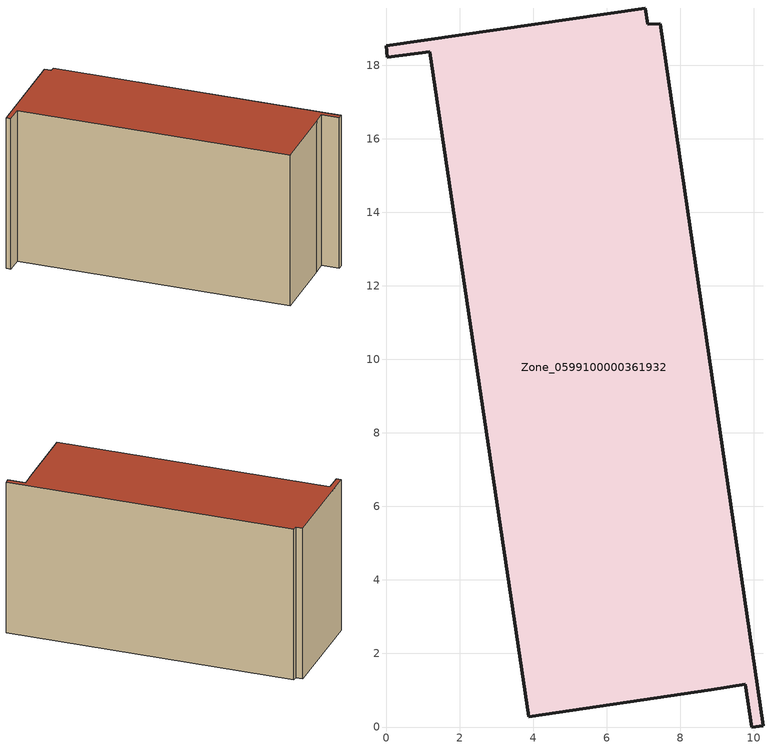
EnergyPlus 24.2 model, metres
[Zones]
Zone_0599100000361932
 floor ground (C_G): 1.19,18.37 0.04,18.22 0,18.54 7.06,19.56 7.12,19.12 7.46,19.14 10.27,0.04 9.95,0 9.77,1.17 8.85,1.01 3.89,0.28 z0
 wall outside (C_F): 0.04,18.22 1.19,18.37 3.89,0.28 8.85,1.01 9.77,1.17 9.95,0 10.27,0.04 7.46,19.14 7.12,19.12 7.06,19.56 0,18.54 0.04,18.22 z0:10.68
 roof outside (C_R): 7.46,19.14 7.12,19.12 7.06,19.56 0,18.54 0.04,18.22 1.19,18.37 3.89,0.28 8.85,1.01 9.77,1.17 9.95,0 10.27,0.04 z10.68
[BUILDING]
Pand.0599100000361932: North Axis=0; Terrain=City; Loads Convergence Tolerance Value=0.04; Temperature Convergence Tolerance Value=0.4; Solar Distribution=FullExterior; Maximum Number of Warmup Days=25; Minimum Number of Warmup Days=1
[Site:Location]
Rotterdam.The.Hague.AP_ZH_NLD Design_Conditions: Latitude=51.96; Longitude=4.45; Time Zone=1; Elevation=-4.5
[SITE:GROUNDTEMPERATURE:BUILDINGSURFACE]
18, 18, 18, 18, 18, 18, 18, 18, 18, 18, 18, 18
[MATERIAL] Thermal Absorptance=0.9; Solar Absorptance=0.7; Visible Absorptance=0.7
Name | Roughness | Thickness | Conductivity | Density | Specific Heat
G.D.1992-2005 | MediumSmooth | 0.15 | 0.06 | 540 | 1210
F.D.1992-2005 | Rough | 0.3 | 0.12 | 1920 | 840
R.D.1992-2005 | MediumRough | 0.2 | 0.08 | 1500 | 1000
[CONSTRUCTION]
C_G: G.D.1992-2005
C_F: F.D.1992-2005
C_R: R.D.1992-2005
[ZONE]
Zone_0599100000361932: Type=1; Multiplier=1; Ceiling Height=Autocalculate; Volume=Autocalculate; Floor Area=autocalculate; Part of Total Floor Area=Yes
[ZONEINFILTRATION:DESIGNFLOWRATE]
Infil_Zone_0599100000361932: Zone or ZoneList or Space or SpaceList=Zone_0599100000361932; Schedule=AlwaysOn; Design Flow Rate Calculation Method=Flow/Area; Flow Rate per Floor Area=0.0021; Constant Term Coefficient=1; Temperature Term Coefficient=0; Velocity Term Coefficient=0; Velocity Squared Term Coefficient=0
[HVACTEMPLATE:ZONE:IDEALLOADSAIRSYSTEM]
Zone_0599100000361932: Maximum Heating Supply Air Temperature=50; Minimum Cooling Supply Air Temperature=13; Maximum Heating Supply Air Humidity Ratio=0.0156; Minimum Cooling Supply Air Humidity Ratio=0.0077; Heating Limit=NoLimit; Cooling Limit=NoLimit; Dehumidification Control Type=ConstantSensibleHeatRatio; Cooling Sensible Heat Ratio=0.7; Dehumidification Setpoint=60; Humidification Control Type=None; Humidification Setpoint=30; Outdoor Air Method=None; Outdoor Air Flow Rate per Person=0.00944; Outdoor Air Flow Rate per Zone Floor Area=0; Outdoor Air Flow Rate per Zone=0; Demand Controlled Ventilation Type=None; Outdoor Air Economizer Type=NoEconomizer; Heat Recovery Type=None; Sensible Heat Recovery Effectiveness=0.7; Latent Heat Recovery Effectiveness=0.65
[ZONECONTROL:THERMOSTAT]
ThermostatControl_Zone_0599100000361932: Zone or ZoneList=Zone_0599100000361932; Control Type Schedule=DualSetpointControlType; Control 1=Thermostat_Zone_0599100000361932; Temperature Difference Between Cutout And Setpoint=0
[THERMOSTATSETPOINT:DUALSETPOINT]
Thermostat_Zone_0599100000361932: Heating Setpoint Temperature Schedule=HeatingSetpoint_Zone_0599100000361932; Cooling Setpoint Temperature Schedule=CoolingSetpoint_Zone_0599100000361932
[SCHEDULE:COMPACT]
HeatingSetpoint_Zone_0599100000361932: Through: 12/31, For: AllDays, Until: 24:00, 21
CoolingSetpoint_Zone_0599100000361932: Through: 12/31, For: AllDays, Until: 24:00, 24
DualSetpointControlType: Through: 12/31, For: AllDays, Until: 24:00, 4
AlwaysOn: Through: 12/31, For: AllDays, Until: 24:00, 1
